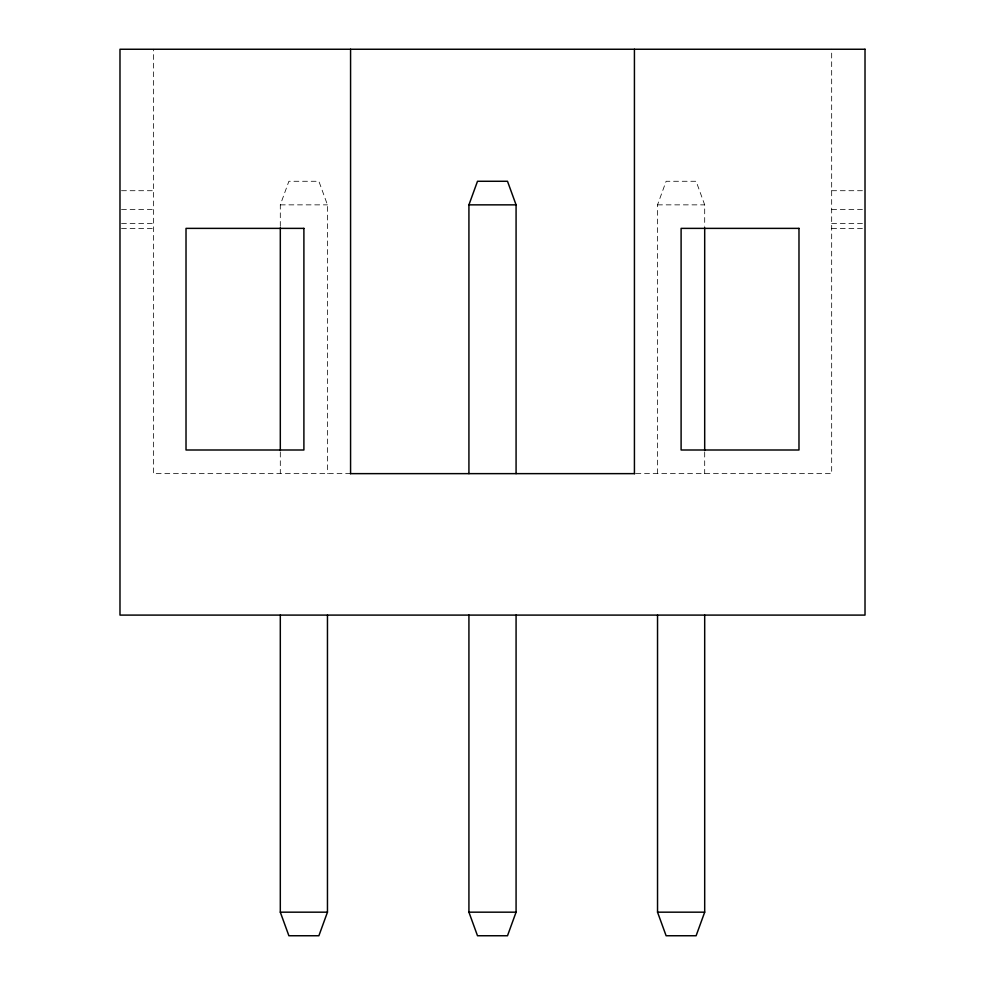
<?xml version="1.0" encoding="UTF-8"?>
<svg xmlns="http://www.w3.org/2000/svg" width="985" height="985" viewBox="0 0 985 985"><rect width="100%" height="100%" fill="white"/><g stroke="black" fill="none" stroke-linecap="round" stroke-linejoin="round"><path stroke-width="0.74" stroke-dasharray="4.92 3.69" d="M280.306 226.365L280.306 204.855L288.888 181.277L318.881 181.277L327.463 204.855L327.463 473.637M657.537 473.637L657.537 204.855L666.119 181.277L696.112 181.277L704.694 204.855L704.694 226.365M121.5 190.708L153.389 190.708M831.672 190.708L863.5 190.708M280.306 204.855L327.463 204.855M657.537 204.855L704.694 204.855M121.5 209.608L153.389 209.608M831.672 209.608L863.5 209.608M121.5 223.447L153.389 223.447M831.672 223.447L863.5 223.447M121.5 228.508L153.389 228.508M831.672 228.508L863.5 228.508M350.574 473.637L153.389 473.637L153.389 49.25M635.953 473.637L831.672 473.637L831.672 49.25M704.694 452.14L704.694 473.637M280.306 452.14L280.306 473.637"/><path stroke-width="1.48" d="M468.922 473.637L468.922 204.855L477.503 181.277L507.497 181.277L516.078 204.855L516.078 473.637M327.463 615.096L327.463 912.172L318.881 935.75L288.888 935.75L280.306 912.172L280.306 615.096M516.078 615.096L516.078 912.172L507.497 935.75L477.503 935.75L468.922 912.172L468.922 615.096M704.694 615.096L704.694 912.172L696.112 935.75L666.119 935.75L657.537 912.172L657.537 615.096M468.922 204.855L516.078 204.855M350.266 473.637L634.808 473.637M280.306 912.172L327.463 912.172M468.922 912.172L516.078 912.172M657.537 912.172L704.694 912.172M704.694 227.892L704.694 450.601M634.426 49.25L634.426 473.637M350.574 49.25L350.574 473.637M280.306 227.892L280.306 450.601M865.015 49.25L119.985 49.25L119.985 615.096L865.015 615.096L865.015 49.25M303.897 228.372L186.017 228.372L186.017 449.997L303.897 449.997L303.897 228.372M798.983 228.372L681.103 228.372L681.103 449.997L798.983 449.997L798.983 228.372"/></g></svg>
